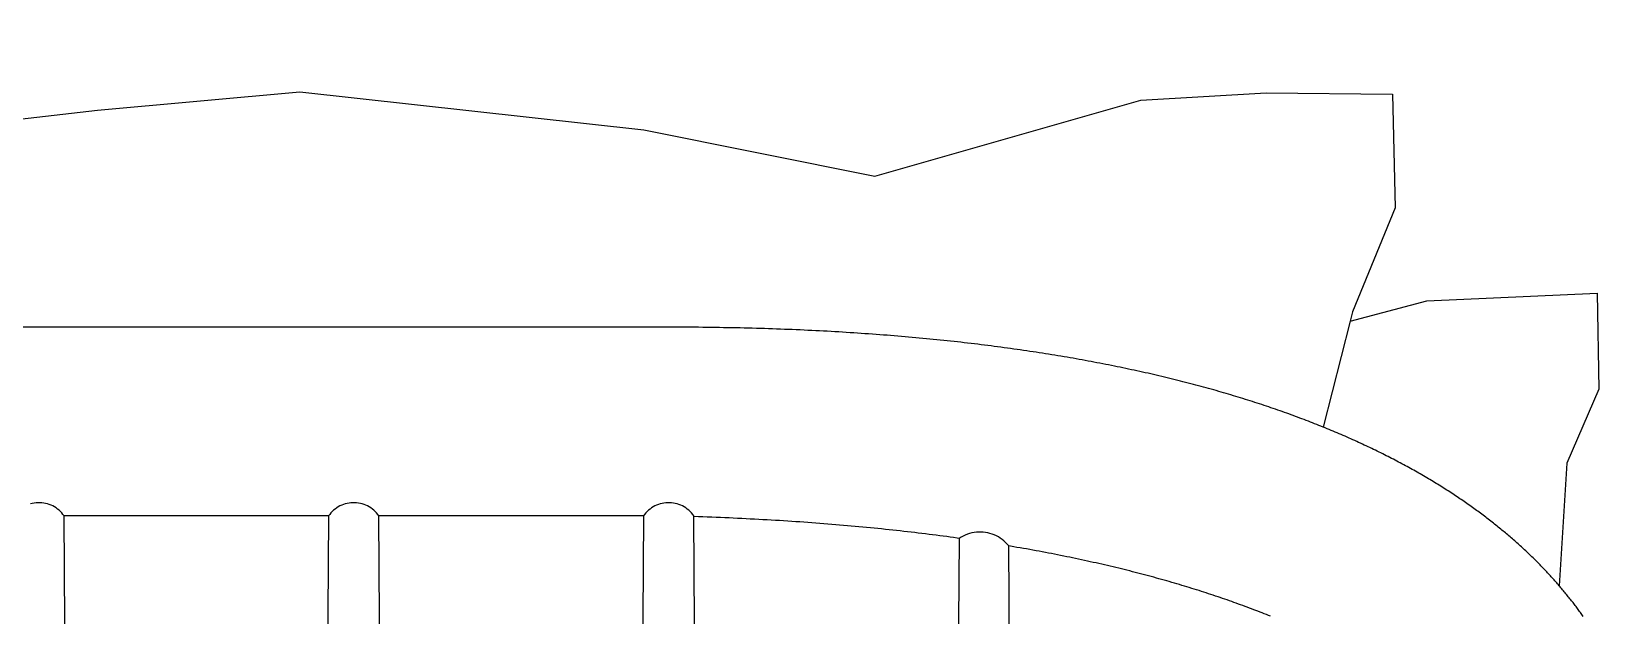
# Model space of a CAD drawing. Header units: inches. Extents: x 0 to 7318, y 0 to 812.
# Drawn here: x 6916.7 to 7290, y 629.5 to 768.6 of the extents above; entities that cross this region are included whole.
import ezdxf

# ---------------------------------------------------------------- set-up
doc = ezdxf.new("R2010")
doc.units = ezdxf.units.IN
doc.header["$MEASUREMENT"] = 0

# ---------------------------------------------------------------- blocks, each defined once
blk = doc.blocks.new('SC2_BACK')
at = {"color": 7}
for points in [[(6537.11, 698.07, 0), (6535.81, 717.03, 0), (6524.84, 739.3, 0), (6525.28, 768.62, 0), (6586.44, 765.75, 0), (6640.11, 753.65, 0), (6698.22, 746.96, 0), (6759.55, 746, 0), (6781.73, 736.78, 0), (6804.53, 745.74, 0), (6824.36, 749.48, 0), (6879.86, 750.44, 0), (6905.53, 746.78, 0), (6932.41, 749.83, 0), (6980.6, 754.18, 0), (7062.55, 745.13, 0), (7117.53, 734.17, 0), (7180.95, 752.26, 0), (7210.79, 754, 0), (7240.89, 753.66, 0), (7241.5, 726.6, 0), (7231.3, 701.82, 0), (7230.79, 699.63, 0), (7224.31, 674.39, 0)], [(7230.79, 699.63, 0), (7249.08, 704.46, 0), (7289.62, 706.29, 0), (7289.97, 683.41, 0), (7282.4, 665.83, 0), (7280.57, 636.6, 0)], [(7068.46, 698.18, 0), (6505.7, 698.18, 0)], [(7069.48, 698.18, 0), (7068.46, 698.18, 0)], [(7070.5, 698.18, 0), (7069.48, 698.18, 0)], [(7071.52, 698.17, 0), (7070.5, 698.18, 0)], [(7072.54, 698.17, 0), (7071.52, 698.17, 0)], [(7073.55, 698.16, 0), (7072.54, 698.17, 0)], [(7074.56, 698.15, 0), (7073.55, 698.16, 0)], [(7075.57, 698.15, 0), (7074.56, 698.15, 0)], [(7076.57, 698.14, 0), (7075.57, 698.15, 0)], [(7077.57, 698.12, 0), (7076.57, 698.14, 0)], [(7078.57, 698.11, 0), (7077.57, 698.12, 0)], [(7079.56, 698.1, 0), (7078.57, 698.11, 0)], [(7080.56, 698.08, 0), (7079.56, 698.1, 0)], [(7081.54, 698.06, 0), (7080.56, 698.08, 0)], [(7082.53, 698.05, 0), (7081.54, 698.06, 0)], [(7083.51, 698.03, 0), (7082.53, 698.05, 0)], [(7084.49, 698.01, 0), (7083.51, 698.03, 0)], [(7085.47, 697.99, 0), (7084.49, 698.01, 0)], [(7086.44, 697.96, 0), (7085.47, 697.99, 0)], [(7087.41, 697.94, 0), (7086.44, 697.96, 0)], [(7088.38, 697.91, 0), (7087.41, 697.94, 0)], [(7089.35, 697.89, 0), (7088.38, 697.91, 0)], [(7090.31, 697.86, 0), (7089.35, 697.89, 0)], [(7091.27, 697.83, 0), (7090.31, 697.86, 0)], [(7092.23, 697.8, 0), (7091.27, 697.83, 0)], [(7093.18, 697.77, 0), (7092.23, 697.8, 0)], [(7094.13, 697.73, 0), (7093.18, 697.77, 0)], [(7095.08, 697.7, 0), (7094.13, 697.73, 0)], [(7096.02, 697.66, 0), (7095.08, 697.7, 0)], [(7096.96, 697.62, 0), (7096.02, 697.66, 0)], [(7097.9, 697.59, 0), (7096.96, 697.62, 0)], [(7098.84, 697.55, 0), (7097.9, 697.59, 0)], [(7099.77, 697.51, 0), (7098.84, 697.55, 0)], [(7100.7, 697.47, 0), (7099.77, 697.51, 0)], [(7101.63, 697.42, 0), (7100.7, 697.47, 0)], [(7102.56, 697.38, 0), (7101.63, 697.42, 0)], [(7103.48, 697.33, 0), (7102.56, 697.38, 0)], [(7104.4, 697.29, 0), (7103.48, 697.33, 0)], [(7105.31, 697.24, 0), (7104.4, 697.29, 0)], [(7106.23, 697.19, 0), (7105.31, 697.24, 0)], [(7107.14, 697.14, 0), (7106.23, 697.19, 0)], [(7108.04, 697.09, 0), (7107.14, 697.14, 0)], [(7108.95, 697.03, 0), (7108.04, 697.09, 0)], [(7109.85, 696.98, 0), (7108.95, 697.03, 0)], [(7110.75, 696.93, 0), (7109.85, 696.98, 0)], [(7111.65, 696.87, 0), (7110.75, 696.93, 0)], [(7112.54, 696.81, 0), (7111.65, 696.87, 0)], [(7113.43, 696.75, 0), (7112.54, 696.81, 0)], [(7114.32, 696.69, 0), (7113.43, 696.75, 0)], [(7115.2, 696.63, 0), (7114.32, 696.69, 0)], [(7116.09, 696.57, 0), (7115.2, 696.63, 0)], [(7116.97, 696.51, 0), (7116.09, 696.57, 0)], [(7117.84, 696.44, 0), (7116.97, 696.51, 0)], [(7118.72, 696.38, 0), (7117.84, 696.44, 0)], [(7119.59, 696.31, 0), (7118.72, 696.38, 0)], [(7120.46, 696.24, 0), (7119.59, 696.31, 0)], [(7121.32, 696.18, 0), (7120.46, 696.24, 0)], [(7122.18, 696.1, 0), (7121.32, 696.18, 0)], [(7123.05, 696.03, 0), (7122.18, 696.1, 0)], [(7123.9, 695.96, 0), (7123.05, 696.03, 0)], [(7124.76, 695.89, 0), (7123.9, 695.96, 0)], [(7125.61, 695.81, 0), (7124.76, 695.89, 0)], [(7126.46, 695.74, 0), (7125.61, 695.81, 0)], [(7127.3, 695.66, 0), (7126.46, 695.74, 0)], [(7128.15, 695.58, 0), (7127.3, 695.66, 0)], [(7128.99, 695.51, 0), (7128.15, 695.58, 0)], [(7129.83, 695.43, 0), (7128.99, 695.51, 0)], [(7130.66, 695.34, 0), (7129.83, 695.43, 0)], [(7131.49, 695.26, 0), (7130.66, 695.34, 0)], [(7132.32, 695.18, 0), (7131.49, 695.26, 0)], [(7133.15, 695.09, 0), (7132.32, 695.18, 0)], [(7133.98, 695.01, 0), (7133.15, 695.09, 0)], [(7134.8, 694.92, 0), (7133.98, 695.01, 0)], [(7135.62, 694.84, 0), (7134.8, 694.92, 0)], [(7136.43, 694.75, 0), (7135.62, 694.84, 0)], [(7137.25, 694.66, 0), (7136.43, 694.75, 0)], [(7138.06, 694.57, 0), (7137.25, 694.66, 0)], [(7138.87, 694.47, 0), (7138.06, 694.57, 0)], [(7139.67, 694.38, 0), (7138.87, 694.47, 0)], [(7140.48, 694.29, 0), (7139.67, 694.38, 0)], [(7141.28, 694.19, 0), (7140.48, 694.29, 0)], [(7142.07, 694.1, 0), (7141.28, 694.19, 0)], [(7142.87, 694, 0), (7142.07, 694.1, 0)], [(7143.66, 693.9, 0), (7142.87, 694, 0)], [(7144.45, 693.8, 0), (7143.66, 693.9, 0)], [(7145.24, 693.7, 0), (7144.45, 693.8, 0)], [(7146.02, 693.6, 0), (7145.24, 693.7, 0)], [(7146.81, 693.5, 0), (7146.02, 693.6, 0)], [(7147.59, 693.4, 0), (7146.81, 693.5, 0)], [(7148.36, 693.29, 0), (7147.59, 693.4, 0)], [(7149.14, 693.19, 0), (7148.36, 693.29, 0)], [(7149.91, 693.08, 0), (7149.14, 693.19, 0)], [(7150.68, 692.97, 0), (7149.91, 693.08, 0)], [(7151.44, 692.87, 0), (7150.68, 692.97, 0)], [(7152.21, 692.76, 0), (7151.44, 692.87, 0)], [(7152.97, 692.65, 0), (7152.21, 692.76, 0)], [(7153.73, 692.54, 0), (7152.97, 692.65, 0)], [(7154.48, 692.42, 0), (7153.73, 692.54, 0)], [(7155.24, 692.31, 0), (7154.48, 692.42, 0)], [(7155.99, 692.2, 0), (7155.24, 692.31, 0)], [(7156.73, 692.08, 0), (7155.99, 692.2, 0)], [(7157.48, 691.97, 0), (7156.73, 692.08, 0)], [(7158.22, 691.85, 0), (7157.48, 691.97, 0)], [(7158.96, 691.73, 0), (7158.22, 691.85, 0)], [(7159.7, 691.61, 0), (7158.96, 691.73, 0)], [(7160.44, 691.49, 0), (7159.7, 691.61, 0)], [(7161.17, 691.37, 0), (7160.44, 691.49, 0)], [(7161.9, 691.25, 0), (7161.17, 691.37, 0)], [(7162.63, 691.13, 0), (7161.9, 691.25, 0)], [(7163.35, 691.01, 0), (7162.63, 691.13, 0)], [(7164.07, 690.88, 0), (7163.35, 691.01, 0)], [(7164.79, 690.76, 0), (7164.07, 690.88, 0)], [(7165.51, 690.63, 0), (7164.79, 690.76, 0)], [(7166.23, 690.5, 0), (7165.51, 690.63, 0)], [(7166.94, 690.37, 0), (7166.23, 690.5, 0)], [(7167.65, 690.25, 0), (7166.94, 690.37, 0)], [(7168.36, 690.12, 0), (7167.65, 690.25, 0)], [(7169.06, 689.98, 0), (7168.36, 690.12, 0)], [(7169.76, 689.85, 0), (7169.06, 689.98, 0)], [(7170.46, 689.72, 0), (7169.76, 689.85, 0)], [(7171.16, 689.59, 0), (7170.46, 689.72, 0)], [(7171.86, 689.45, 0), (7171.16, 689.59, 0)], [(7172.55, 689.32, 0), (7171.86, 689.45, 0)], [(7173.24, 689.18, 0), (7172.55, 689.32, 0)], [(7173.93, 689.04, 0), (7173.24, 689.18, 0)], [(7174.61, 688.91, 0), (7173.93, 689.04, 0)], [(7175.29, 688.77, 0), (7174.61, 688.91, 0)], [(7175.98, 688.63, 0), (7175.29, 688.77, 0)], [(7176.65, 688.49, 0), (7175.98, 688.63, 0)], [(7177.33, 688.35, 0), (7176.65, 688.49, 0)], [(7178, 688.2, 0), (7177.33, 688.35, 0)], [(7178.67, 688.06, 0), (7178, 688.2, 0)], [(7179.34, 687.92, 0), (7178.67, 688.06, 0)], [(7180, 687.77, 0), (7179.34, 687.92, 0)], [(7180.67, 687.63, 0), (7180, 687.77, 0)], [(7181.33, 687.48, 0), (7180.67, 687.63, 0)], [(7181.99, 687.33, 0), (7181.33, 687.48, 0)], [(7182.64, 687.19, 0), (7181.99, 687.33, 0)], [(7183.3, 687.04, 0), (7182.64, 687.19, 0)], [(7183.95, 686.89, 0), (7183.3, 687.04, 0)], [(7184.6, 686.74, 0), (7183.95, 686.89, 0)], [(7185.24, 686.59, 0), (7184.6, 686.74, 0)], [(7185.89, 686.43, 0), (7185.24, 686.59, 0)], [(7186.53, 686.28, 0), (7185.89, 686.43, 0)], [(7187.17, 686.13, 0), (7186.53, 686.28, 0)], [(7187.8, 685.97, 0), (7187.17, 686.13, 0)], [(7188.44, 685.82, 0), (7187.8, 685.97, 0)], [(7189.07, 685.66, 0), (7188.44, 685.82, 0)], [(7189.7, 685.5, 0), (7189.07, 685.66, 0)], [(7190.33, 685.35, 0), (7189.7, 685.5, 0)], [(7190.95, 685.19, 0), (7190.33, 685.35, 0)], [(7191.57, 685.03, 0), (7190.95, 685.19, 0)], [(7192.19, 684.87, 0), (7191.57, 685.03, 0)], [(7192.81, 684.71, 0), (7192.19, 684.87, 0)], [(7193.43, 684.55, 0), (7192.81, 684.71, 0)], [(7194.04, 684.39, 0), (7193.43, 684.55, 0)], [(7194.65, 684.22, 0), (7194.04, 684.39, 0)], [(7195.26, 684.06, 0), (7194.65, 684.22, 0)], [(7195.87, 683.89, 0), (7195.26, 684.06, 0)], [(7196.47, 683.73, 0), (7195.87, 683.89, 0)], [(7197.07, 683.56, 0), (7196.47, 683.73, 0)], [(7197.67, 683.4, 0), (7197.07, 683.56, 0)], [(7198.27, 683.23, 0), (7197.67, 683.4, 0)], [(7198.86, 683.06, 0), (7198.27, 683.23, 0)], [(7199.46, 682.89, 0), (7198.86, 683.06, 0)], [(7200.05, 682.72, 0), (7199.46, 682.89, 0)], [(7200.63, 682.55, 0), (7200.05, 682.72, 0)], [(7201.22, 682.38, 0), (7200.63, 682.55, 0)], [(7201.8, 682.21, 0), (7201.22, 682.38, 0)], [(7202.38, 682.04, 0), (7201.8, 682.21, 0)], [(7202.96, 681.86, 0), (7202.38, 682.04, 0)], [(7203.54, 681.69, 0), (7202.96, 681.86, 0)], [(7204.11, 681.51, 0), (7203.54, 681.69, 0)], [(7204.68, 681.34, 0), (7204.11, 681.51, 0)], [(7205.25, 681.16, 0), (7204.68, 681.34, 0)], [(7205.82, 680.99, 0), (7205.25, 681.16, 0)], [(7206.39, 680.81, 0), (7205.82, 680.99, 0)], [(7206.95, 680.63, 0), (7206.39, 680.81, 0)], [(7207.51, 680.45, 0), (7206.95, 680.63, 0)], [(7208.07, 680.27, 0), (7207.51, 680.45, 0)], [(7208.63, 680.09, 0), (7208.07, 680.27, 0)], [(7209.18, 679.91, 0), (7208.63, 680.09, 0)], [(7209.73, 679.73, 0), (7209.18, 679.91, 0)], [(7210.28, 679.55, 0), (7209.73, 679.73, 0)], [(7210.83, 679.37, 0), (7210.28, 679.55, 0)], [(7211.37, 679.18, 0), (7210.83, 679.37, 0)], [(7211.92, 679, 0), (7211.37, 679.18, 0)], [(7212.46, 678.82, 0), (7211.92, 679, 0)], [(7213, 678.63, 0), (7212.46, 678.82, 0)], [(7213.53, 678.44, 0), (7213, 678.63, 0)], [(7214.07, 678.26, 0), (7213.53, 678.44, 0)], [(7214.6, 678.07, 0), (7214.07, 678.26, 0)], [(7215.13, 677.88, 0), (7214.6, 678.07, 0)], [(7215.66, 677.7, 0), (7215.13, 677.88, 0)], [(7216.18, 677.51, 0), (7215.66, 677.7, 0)], [(7216.71, 677.32, 0), (7216.18, 677.51, 0)], [(7217.23, 677.13, 0), (7216.71, 677.32, 0)], [(7217.75, 676.94, 0), (7217.23, 677.13, 0)], [(7218.26, 676.75, 0), (7217.75, 676.94, 0)], [(7218.78, 676.55, 0), (7218.26, 676.75, 0)], [(7219.29, 676.36, 0), (7218.78, 676.55, 0)], [(7219.8, 676.17, 0), (7219.29, 676.36, 0)], [(7220.31, 675.97, 0), (7219.8, 676.17, 0)], [(7220.82, 675.78, 0), (7220.31, 675.97, 0)], [(7221.32, 675.59, 0), (7220.82, 675.78, 0)], [(7221.82, 675.39, 0), (7221.32, 675.59, 0)], [(7222.32, 675.19, 0), (7221.82, 675.39, 0)], [(7222.82, 675, 0), (7222.32, 675.19, 0)], [(7223.32, 674.8, 0), (7222.82, 675, 0)], [(7223.81, 674.6, 0), (7223.32, 674.8, 0)], [(7224.31, 674.39, 0), (7223.81, 674.6, 0)], [(7224.79, 674.21, 0), (7224.31, 674.39, 0)], [(7225.28, 674.01, 0), (7224.79, 674.21, 0)], [(7225.76, 673.81, 0), (7225.28, 674.01, 0)], [(7226.25, 673.61, 0), (7225.76, 673.81, 0)], [(7226.73, 673.41, 0), (7226.25, 673.61, 0)], [(7227.21, 673.2, 0), (7226.73, 673.41, 0)], [(7227.69, 673, 0), (7227.21, 673.2, 0)], [(7228.16, 672.8, 0), (7227.69, 673, 0)], [(7228.63, 672.6, 0), (7228.16, 672.8, 0)], [(7229.11, 672.39, 0), (7228.63, 672.6, 0)], [(7229.57, 672.19, 0), (7229.11, 672.39, 0)], [(7230.04, 671.99, 0), (7229.57, 672.19, 0)], [(7230.51, 671.78, 0), (7230.04, 671.99, 0)], [(7230.97, 671.58, 0), (7230.51, 671.78, 0)], [(7231.43, 671.37, 0), (7230.97, 671.58, 0)], [(7231.89, 671.16, 0), (7231.43, 671.37, 0)], [(7232.35, 670.96, 0), (7231.89, 671.16, 0)], [(7232.8, 670.75, 0), (7232.35, 670.96, 0)], [(7233.25, 670.54, 0), (7232.8, 670.75, 0)], [(7233.7, 670.33, 0), (7233.25, 670.54, 0)], [(7234.15, 670.12, 0), (7233.7, 670.33, 0)], [(7234.6, 669.92, 0), (7234.15, 670.12, 0)], [(7235.04, 669.71, 0), (7234.6, 669.92, 0)], [(7235.49, 669.5, 0), (7235.04, 669.71, 0)], [(7235.93, 669.28, 0), (7235.49, 669.5, 0)], [(7236.37, 669.07, 0), (7235.93, 669.28, 0)], [(7236.8, 668.86, 0), (7236.37, 669.07, 0)], [(7237.24, 668.65, 0), (7236.8, 668.86, 0)], [(7237.67, 668.44, 0), (7237.24, 668.65, 0)], [(7238.1, 668.22, 0), (7237.67, 668.44, 0)], [(7238.53, 668.01, 0), (7238.1, 668.22, 0)], [(7238.96, 667.8, 0), (7238.53, 668.01, 0)], [(7239.38, 667.58, 0), (7238.96, 667.8, 0)], [(7239.81, 667.37, 0), (7239.38, 667.58, 0)], [(7240.23, 667.15, 0), (7239.81, 667.37, 0)], [(7240.65, 666.94, 0), (7240.23, 667.15, 0)], [(7241.07, 666.72, 0), (7240.65, 666.94, 0)], [(7241.48, 666.51, 0), (7241.07, 666.72, 0)], [(7241.9, 666.29, 0), (7241.48, 666.51, 0)], [(7242.31, 666.07, 0), (7241.9, 666.29, 0)], [(7242.72, 665.86, 0), (7242.31, 666.07, 0)], [(7243.12, 665.64, 0), (7242.72, 665.86, 0)], [(7243.53, 665.42, 0), (7243.12, 665.64, 0)], [(7243.93, 665.2, 0), (7243.53, 665.42, 0)], [(7244.34, 664.98, 0), (7243.93, 665.2, 0)], [(7244.74, 664.76, 0), (7244.34, 664.98, 0)], [(7245.14, 664.54, 0), (7244.74, 664.76, 0)], [(7245.53, 664.32, 0), (7245.14, 664.54, 0)], [(7245.93, 664.1, 0), (7245.53, 664.32, 0)], [(7246.32, 663.88, 0), (7245.93, 664.1, 0)], [(7246.71, 663.66, 0), (7246.32, 663.88, 0)], [(7247.1, 663.44, 0), (7246.71, 663.66, 0)], [(7247.49, 663.22, 0), (7247.1, 663.44, 0)], [(7247.87, 662.99, 0), (7247.49, 663.22, 0)], [(7248.25, 662.77, 0), (7247.87, 662.99, 0)], [(7248.64, 662.55, 0), (7248.25, 662.77, 0)], [(7249.02, 662.33, 0), (7248.64, 662.55, 0)], [(7249.4, 662.1, 0), (7249.02, 662.33, 0)], [(7249.77, 661.88, 0), (7249.4, 662.1, 0)], [(7250.15, 661.65, 0), (7249.77, 661.88, 0)], [(7250.52, 661.43, 0), (7250.15, 661.65, 0)], [(7250.89, 661.21, 0), (7250.52, 661.43, 0)], [(7251.26, 660.98, 0), (7250.89, 661.21, 0)], [(7251.62, 660.76, 0), (7251.26, 660.98, 0)], [(7251.99, 660.53, 0), (7251.62, 660.76, 0)], [(7252.35, 660.3, 0), (7251.99, 660.53, 0)], [(7252.72, 660.08, 0), (7252.35, 660.3, 0)], [(7253.07, 659.85, 0), (7252.72, 660.08, 0)], [(7253.43, 659.62, 0), (7253.07, 659.85, 0)], [(7253.79, 659.4, 0), (7253.43, 659.62, 0)], [(7254.14, 659.17, 0), (7253.79, 659.4, 0)], [(7254.5, 658.94, 0), (7254.14, 659.17, 0)], [(7254.85, 658.71, 0), (7254.5, 658.94, 0)], [(7255.2, 658.48, 0), (7254.85, 658.71, 0)], [(7255.54, 658.26, 0), (7255.2, 658.48, 0)], [(7255.89, 658.03, 0), (7255.54, 658.26, 0)], [(7256.23, 657.8, 0), (7255.89, 658.03, 0)], [(7256.58, 657.57, 0), (7256.23, 657.8, 0)], [(7256.92, 657.34, 0), (7256.58, 657.57, 0)], [(7257.25, 657.11, 0), (7256.92, 657.34, 0)], [(7257.59, 656.88, 0), (7257.25, 657.11, 0)], [(6916.88, 656.22, 0), (6916.43, 656.11, 0)], [(6917.32, 656.31, 0), (6916.88, 656.22, 0)], [(6917.78, 656.36, 0), (6917.32, 656.31, 0)], [(6918.23, 656.39, 0), (6917.78, 656.36, 0)], [(6918.68, 656.39, 0), (6918.23, 656.39, 0)], [(6919.14, 656.36, 0), (6918.68, 656.39, 0)], [(6919.59, 656.31, 0), (6919.14, 656.36, 0)], [(6920.04, 656.22, 0), (6919.59, 656.31, 0)], [(6920.48, 656.11, 0), (6920.04, 656.22, 0)], [(6920.91, 655.97, 0), (6920.48, 656.11, 0)], [(6921.34, 655.8, 0), (6920.91, 655.97, 0)], [(6921.75, 655.61, 0), (6921.34, 655.8, 0)], [(6922.15, 655.39, 0), (6921.75, 655.61, 0)], [(6922.53, 655.14, 0), (6922.15, 655.39, 0)], [(6922.9, 654.88, 0), (6922.53, 655.14, 0)], [(6923.25, 654.59, 0), (6922.9, 654.88, 0)], [(6923.58, 654.28, 0), (6923.25, 654.59, 0)], [(6923.9, 653.94, 0), (6923.58, 654.28, 0)], [(6924.19, 653.6, 0), (6923.9, 653.94, 0)], [(6924.46, 653.23, 0), (6924.19, 653.6, 0)], [(6987.73, 653.6, 0), (6987.46, 653.23, 0)], [(6988.02, 653.95, 0), (6987.73, 653.6, 0)], [(6988.33, 654.28, 0), (6988.02, 653.95, 0)], [(6988.66, 654.59, 0), (6988.33, 654.28, 0)], [(6989.01, 654.88, 0), (6988.66, 654.59, 0)], [(6989.38, 655.14, 0), (6989.01, 654.88, 0)], [(6989.77, 655.39, 0), (6989.38, 655.14, 0)], [(6990.17, 655.61, 0), (6989.77, 655.39, 0)], [(6990.58, 655.8, 0), (6990.17, 655.61, 0)], [(6991, 655.97, 0), (6990.58, 655.8, 0)], [(6991.43, 656.11, 0), (6991, 655.97, 0)], [(6991.88, 656.22, 0), (6991.43, 656.11, 0)], [(6992.32, 656.31, 0), (6991.88, 656.22, 0)], [(6992.78, 656.36, 0), (6992.32, 656.31, 0)], [(6993.23, 656.39, 0), (6992.78, 656.36, 0)], [(6993.68, 656.39, 0), (6993.23, 656.39, 0)], [(6994.14, 656.36, 0), (6993.68, 656.39, 0)], [(6994.59, 656.31, 0), (6994.14, 656.36, 0)], [(6995.04, 656.22, 0), (6994.59, 656.31, 0)], [(6995.48, 656.11, 0), (6995.04, 656.22, 0)], [(6995.91, 655.97, 0), (6995.48, 656.11, 0)], [(6996.34, 655.8, 0), (6995.91, 655.97, 0)], [(6996.75, 655.61, 0), (6996.34, 655.8, 0)], [(6997.15, 655.39, 0), (6996.75, 655.61, 0)], [(6997.53, 655.14, 0), (6997.15, 655.39, 0)], [(6997.9, 654.88, 0), (6997.53, 655.14, 0)], [(6998.25, 654.59, 0), (6997.9, 654.88, 0)], [(6998.58, 654.28, 0), (6998.25, 654.59, 0)], [(6998.9, 653.94, 0), (6998.58, 654.28, 0)], [(6999.19, 653.6, 0), (6998.9, 653.94, 0)], [(6999.46, 653.23, 0), (6999.19, 653.6, 0)], [(7062.73, 653.6, 0), (7062.46, 653.23, 0)], [(7063.02, 653.95, 0), (7062.73, 653.6, 0)], [(7063.33, 654.28, 0), (7063.02, 653.95, 0)], [(7063.66, 654.59, 0), (7063.33, 654.28, 0)], [(7064.01, 654.88, 0), (7063.66, 654.59, 0)], [(7064.38, 655.14, 0), (7064.01, 654.88, 0)], [(7064.77, 655.39, 0), (7064.38, 655.14, 0)], [(7065.17, 655.61, 0), (7064.77, 655.39, 0)], [(7065.58, 655.8, 0), (7065.17, 655.61, 0)], [(7066, 655.97, 0), (7065.58, 655.8, 0)], [(7066.43, 656.11, 0), (7066, 655.97, 0)], [(7066.88, 656.22, 0), (7066.43, 656.11, 0)], [(7067.32, 656.31, 0), (7066.88, 656.22, 0)], [(7067.78, 656.36, 0), (7067.32, 656.31, 0)], [(7068.23, 656.39, 0), (7067.78, 656.36, 0)], [(7068.68, 656.39, 0), (7068.23, 656.39, 0)], [(7069.14, 656.36, 0), (7068.68, 656.39, 0)], [(7069.59, 656.31, 0), (7069.14, 656.36, 0)], [(7070.04, 656.22, 0), (7069.59, 656.31, 0)], [(7070.48, 656.11, 0), (7070.04, 656.22, 0)], [(7070.91, 655.97, 0), (7070.48, 656.11, 0)], [(7071.34, 655.8, 0), (7070.91, 655.97, 0)], [(7071.75, 655.61, 0), (7071.34, 655.8, 0)], [(7072.15, 655.39, 0), (7071.75, 655.61, 0)], [(7072.53, 655.14, 0), (7072.15, 655.39, 0)], [(7072.9, 654.88, 0), (7072.53, 655.14, 0)], [(7073.25, 654.59, 0), (7072.9, 654.88, 0)], [(7073.58, 654.28, 0), (7073.25, 654.59, 0)], [(7073.9, 653.94, 0), (7073.58, 654.28, 0)], [(7074.19, 653.6, 0), (7073.9, 653.94, 0)], [(7074.46, 653.23, 0), (7074.19, 653.6, 0)], [(7257.93, 656.65, 0), (7257.59, 656.88, 0)], [(7258.26, 656.42, 0), (7257.93, 656.65, 0)], [(7258.59, 656.19, 0), (7258.26, 656.42, 0)], [(7258.92, 655.96, 0), (7258.59, 656.19, 0)], [(7259.25, 655.72, 0), (7258.92, 655.96, 0)], [(7259.58, 655.49, 0), (7259.25, 655.72, 0)], [(7259.9, 655.26, 0), (7259.58, 655.49, 0)], [(7260.23, 655.03, 0), (7259.9, 655.26, 0)], [(7260.55, 654.8, 0), (7260.23, 655.03, 0)], [(7260.87, 654.56, 0), (7260.55, 654.8, 0)], [(7261.19, 654.33, 0), (7260.87, 654.56, 0)], [(7261.5, 654.1, 0), (7261.19, 654.33, 0)], [(7261.82, 653.87, 0), (7261.5, 654.1, 0)], [(7262.13, 653.63, 0), (7261.82, 653.87, 0)], [(7262.44, 653.4, 0), (7262.13, 653.63, 0)], [(7262.75, 653.17, 0), (7262.44, 653.4, 0)], [(6927.46, 253.24, 0), (6926.07, 397.81, 0), (6924.46, 653.23, 0)], [(6987.46, 653.23, 0), (6924.46, 653.23, 0)], [(6987.46, 653.23, 0), (6985.72, 397.79, 0), (6984.46, 253.24, 0)], [(7002.46, 253.24, 0), (7001.07, 397.81, 0), (6999.46, 653.23, 0)], [(7062.46, 653.23, 0), (6999.46, 653.23, 0)], [(7062.46, 653.23, 0), (7060.8, 397.78, 0), (7059.46, 253.24, 0)], [(7077.46, 253.24, 0), (7076.01, 397.86, 0), (7074.46, 653.23, 0)], [(7074.52, 653.06, 0), (7074.46, 653.06, 0)], [(7075.57, 653.02, 0), (7074.52, 653.06, 0)], [(7076.62, 652.98, 0), (7075.57, 653.02, 0)], [(7077.66, 652.95, 0), (7076.62, 652.98, 0)], [(7078.71, 652.91, 0), (7077.66, 652.95, 0)], [(7079.74, 652.87, 0), (7078.71, 652.91, 0)], [(7080.77, 652.83, 0), (7079.74, 652.87, 0)], [(7081.8, 652.78, 0), (7080.77, 652.83, 0)], [(7082.83, 652.74, 0), (7081.8, 652.78, 0)], [(7083.85, 652.69, 0), (7082.83, 652.74, 0)], [(7084.87, 652.65, 0), (7083.85, 652.69, 0)], [(7085.89, 652.6, 0), (7084.87, 652.65, 0)], [(7086.9, 652.55, 0), (7085.89, 652.6, 0)], [(7087.9, 652.5, 0), (7086.9, 652.55, 0)], [(7088.91, 652.45, 0), (7087.9, 652.5, 0)], [(7089.91, 652.39, 0), (7088.91, 652.45, 0)], [(7090.91, 652.34, 0), (7089.91, 652.39, 0)], [(7091.9, 652.28, 0), (7090.91, 652.34, 0)], [(7092.89, 652.22, 0), (7091.9, 652.28, 0)], [(7093.87, 652.17, 0), (7092.89, 652.22, 0)], [(7094.86, 652.11, 0), (7093.87, 652.17, 0)], [(7095.84, 652.05, 0), (7094.86, 652.11, 0)], [(7096.81, 651.98, 0), (7095.84, 652.05, 0)], [(7097.78, 651.92, 0), (7096.81, 651.98, 0)], [(7098.75, 651.86, 0), (7097.78, 651.92, 0)], [(7099.72, 651.79, 0), (7098.75, 651.86, 0)], [(7100.68, 651.72, 0), (7099.72, 651.79, 0)], [(7101.64, 651.65, 0), (7100.68, 651.72, 0)], [(7102.59, 651.59, 0), (7101.64, 651.65, 0)], [(7103.54, 651.51, 0), (7102.59, 651.59, 0)], [(7104.49, 651.44, 0), (7103.54, 651.51, 0)], [(7105.43, 651.37, 0), (7104.49, 651.44, 0)], [(7106.37, 651.29, 0), (7105.43, 651.37, 0)], [(7107.31, 651.22, 0), (7106.37, 651.29, 0)], [(7108.24, 651.14, 0), (7107.31, 651.22, 0)], [(7109.18, 651.06, 0), (7108.24, 651.14, 0)], [(7110.1, 650.98, 0), (7109.18, 651.06, 0)], [(7111.03, 650.9, 0), (7110.1, 650.98, 0)], [(7111.95, 650.82, 0), (7111.03, 650.9, 0)], [(7112.86, 650.74, 0), (7111.95, 650.82, 0)], [(7113.77, 650.66, 0), (7112.86, 650.74, 0)], [(7114.68, 650.57, 0), (7113.77, 650.66, 0)], [(7115.59, 650.48, 0), (7114.68, 650.57, 0)], [(7116.49, 650.4, 0), (7115.59, 650.48, 0)], [(7117.39, 650.31, 0), (7116.49, 650.4, 0)], [(7118.29, 650.22, 0), (7117.39, 650.31, 0)], [(7119.18, 650.13, 0), (7118.29, 650.22, 0)], [(7120.07, 650.04, 0), (7119.18, 650.13, 0)], [(7120.96, 649.94, 0), (7120.07, 650.04, 0)], [(7121.84, 649.85, 0), (7120.96, 649.94, 0)], [(7122.72, 649.75, 0), (7121.84, 649.85, 0)], [(7123.59, 649.66, 0), (7122.72, 649.75, 0)], [(7124.47, 649.56, 0), (7123.59, 649.66, 0)], [(7263.06, 652.93, 0), (7262.75, 653.17, 0)], [(7263.37, 652.7, 0), (7263.06, 652.93, 0)], [(7263.67, 652.47, 0), (7263.37, 652.7, 0)], [(7263.98, 652.23, 0), (7263.67, 652.47, 0)], [(7264.28, 652, 0), (7263.98, 652.23, 0)], [(7264.58, 651.76, 0), (7264.28, 652, 0)], [(7264.88, 651.53, 0), (7264.58, 651.76, 0)], [(7265.17, 651.29, 0), (7264.88, 651.53, 0)], [(7265.47, 651.06, 0), (7265.17, 651.29, 0)], [(7265.76, 650.82, 0), (7265.47, 651.06, 0)], [(7266.05, 650.59, 0), (7265.76, 650.82, 0)], [(7266.34, 650.35, 0), (7266.05, 650.59, 0)], [(7266.63, 650.12, 0), (7266.34, 650.35, 0)], [(7266.92, 649.88, 0), (7266.63, 650.12, 0)], [(7267.21, 649.64, 0), (7266.92, 649.88, 0)], [(7267.49, 649.41, 0), (7267.21, 649.64, 0)], [(7125.34, 649.46, 0), (7124.47, 649.56, 0)], [(7126.2, 649.36, 0), (7125.34, 649.46, 0)], [(7127.07, 649.26, 0), (7126.2, 649.36, 0)], [(7127.92, 649.16, 0), (7127.07, 649.26, 0)], [(7128.78, 649.06, 0), (7127.92, 649.16, 0)], [(7129.63, 648.95, 0), (7128.78, 649.06, 0)], [(7130.48, 648.85, 0), (7129.63, 648.95, 0)], [(7131.33, 648.74, 0), (7130.48, 648.85, 0)], [(7132.17, 648.63, 0), (7131.33, 648.74, 0)], [(7133.01, 648.52, 0), (7132.17, 648.63, 0)], [(7133.85, 648.42, 0), (7133.01, 648.52, 0)], [(7134.68, 648.31, 0), (7133.85, 648.42, 0)], [(7137.68, 647.89, 0), (7135.66, 397.92, 0), (7134.46, 253.24, 0)], [(7135.51, 648.19, 0), (7134.68, 648.31, 0)], [(7136.33, 648.08, 0), (7135.51, 648.19, 0)], [(7137.16, 647.97, 0), (7136.33, 648.08, 0)], [(7137.68, 647.89, 0), (7137.16, 647.97, 0)], [(7138.14, 648.19, 0), (7137.68, 647.89, 0)], [(7138.62, 648.45, 0), (7138.14, 648.19, 0)], [(7139.11, 648.68, 0), (7138.62, 648.45, 0)], [(7139.62, 648.88, 0), (7139.11, 648.68, 0)], [(7140.14, 649.05, 0), (7139.62, 648.88, 0)], [(7140.67, 649.19, 0), (7140.14, 649.05, 0)], [(7141.2, 649.29, 0), (7140.67, 649.19, 0)], [(7141.74, 649.36, 0), (7141.2, 649.29, 0)], [(7142.29, 649.4, 0), (7141.74, 649.36, 0)], [(7142.83, 649.4, 0), (7142.29, 649.4, 0)], [(7143.38, 649.37, 0), (7142.83, 649.4, 0)], [(7143.92, 649.3, 0), (7143.38, 649.37, 0)], [(7144.46, 649.2, 0), (7143.92, 649.3, 0)], [(7144.99, 649.07, 0), (7144.46, 649.2, 0)], [(7145.51, 648.9, 0), (7144.99, 649.07, 0)], [(7146.02, 648.71, 0), (7145.51, 648.9, 0)], [(7146.51, 648.48, 0), (7146.02, 648.71, 0)], [(7146.99, 648.22, 0), (7146.51, 648.48, 0)], [(7147.45, 647.93, 0), (7146.99, 648.22, 0)], [(7147.9, 647.61, 0), (7147.45, 647.93, 0)], [(7148.32, 647.27, 0), (7147.9, 647.61, 0)], [(7148.72, 646.9, 0), (7148.32, 647.27, 0)], [(7149.1, 646.51, 0), (7148.72, 646.9, 0)], [(7149.45, 646.09, 0), (7149.1, 646.51, 0)], [(7149.89, 646.02, 0), (7149.45, 646.09, 0)], [(7152.46, 253.24, 0), (7151.09, 397.91, 0), (7149.45, 646.09, 0)], [(7150.66, 645.89, 0), (7149.89, 646.02, 0)], [(7151.42, 645.75, 0), (7150.66, 645.89, 0)], [(7267.77, 649.17, 0), (7267.49, 649.41, 0)], [(7268.05, 648.94, 0), (7267.77, 649.17, 0)], [(7268.33, 648.7, 0), (7268.05, 648.94, 0)], [(7268.61, 648.46, 0), (7268.33, 648.7, 0)], [(7268.89, 648.23, 0), (7268.61, 648.46, 0)], [(7269.16, 647.99, 0), (7268.89, 648.23, 0)], [(7269.43, 647.76, 0), (7269.16, 647.99, 0)], [(7269.7, 647.52, 0), (7269.43, 647.76, 0)], [(7269.97, 647.28, 0), (7269.7, 647.52, 0)], [(7270.24, 647.04, 0), (7269.97, 647.28, 0)], [(7270.51, 646.81, 0), (7270.24, 647.04, 0)], [(7270.77, 646.57, 0), (7270.51, 646.81, 0)], [(7271.04, 646.33, 0), (7270.77, 646.57, 0)], [(7271.3, 646.1, 0), (7271.04, 646.33, 0)], [(7271.56, 645.86, 0), (7271.3, 646.1, 0)], [(7271.82, 645.62, 0), (7271.56, 645.86, 0)], [(7152.19, 645.62, 0), (7151.42, 645.75, 0)], [(7152.95, 645.49, 0), (7152.19, 645.62, 0)], [(7153.7, 645.36, 0), (7152.95, 645.49, 0)], [(7154.46, 645.22, 0), (7153.7, 645.36, 0)], [(7155.21, 645.08, 0), (7154.46, 645.22, 0)], [(7155.95, 644.95, 0), (7155.21, 645.08, 0)], [(7156.7, 644.81, 0), (7155.95, 644.95, 0)], [(7157.44, 644.67, 0), (7156.7, 644.81, 0)], [(7158.18, 644.53, 0), (7157.44, 644.67, 0)], [(7158.91, 644.39, 0), (7158.18, 644.53, 0)], [(7159.64, 644.25, 0), (7158.91, 644.39, 0)], [(7160.37, 644.11, 0), (7159.64, 644.25, 0)], [(7161.1, 643.97, 0), (7160.37, 644.11, 0)], [(7161.82, 643.82, 0), (7161.1, 643.97, 0)], [(7162.54, 643.68, 0), (7161.82, 643.82, 0)], [(7163.26, 643.53, 0), (7162.54, 643.68, 0)], [(7163.97, 643.39, 0), (7163.26, 643.53, 0)], [(7164.68, 643.24, 0), (7163.97, 643.39, 0)], [(7165.39, 643.09, 0), (7164.68, 643.24, 0)], [(7166.09, 642.94, 0), (7165.39, 643.09, 0)], [(7166.79, 642.79, 0), (7166.09, 642.94, 0)], [(7167.49, 642.64, 0), (7166.79, 642.79, 0)], [(7168.19, 642.49, 0), (7167.49, 642.64, 0)], [(7168.88, 642.34, 0), (7168.19, 642.49, 0)], [(7169.57, 642.18, 0), (7168.88, 642.34, 0)], [(7170.26, 642.03, 0), (7169.57, 642.18, 0)], [(7272.08, 645.38, 0), (7271.82, 645.62, 0)], [(7272.33, 645.15, 0), (7272.08, 645.38, 0)], [(7272.59, 644.91, 0), (7272.33, 645.15, 0)], [(7272.84, 644.67, 0), (7272.59, 644.91, 0)], [(7273.09, 644.43, 0), (7272.84, 644.67, 0)], [(7273.34, 644.2, 0), (7273.09, 644.43, 0)], [(7273.59, 643.96, 0), (7273.34, 644.2, 0)], [(7273.84, 643.72, 0), (7273.59, 643.96, 0)], [(7274.08, 643.48, 0), (7273.84, 643.72, 0)], [(7274.33, 643.25, 0), (7274.08, 643.48, 0)], [(7274.57, 643.01, 0), (7274.33, 643.25, 0)], [(7274.81, 642.77, 0), (7274.57, 643.01, 0)], [(7275.05, 642.53, 0), (7274.81, 642.77, 0)], [(7275.29, 642.29, 0), (7275.05, 642.53, 0)], [(7275.53, 642.06, 0), (7275.29, 642.29, 0)], [(7170.94, 641.87, 0), (7170.26, 642.03, 0)], [(7171.62, 641.72, 0), (7170.94, 641.87, 0)], [(7172.3, 641.56, 0), (7171.62, 641.72, 0)], [(7172.97, 641.41, 0), (7172.3, 641.56, 0)], [(7173.64, 641.25, 0), (7172.97, 641.41, 0)], [(7174.31, 641.09, 0), (7173.64, 641.25, 0)], [(7174.98, 640.93, 0), (7174.31, 641.09, 0)], [(7175.64, 640.77, 0), (7174.98, 640.93, 0)], [(7176.3, 640.61, 0), (7175.64, 640.77, 0)], [(7176.96, 640.45, 0), (7176.3, 640.61, 0)], [(7177.61, 640.28, 0), (7176.96, 640.45, 0)], [(7178.26, 640.12, 0), (7177.61, 640.28, 0)], [(7178.91, 639.96, 0), (7178.26, 640.12, 0)], [(7179.56, 639.79, 0), (7178.91, 639.96, 0)], [(7180.2, 639.63, 0), (7179.56, 639.79, 0)], [(7180.84, 639.46, 0), (7180.2, 639.63, 0)], [(7181.48, 639.29, 0), (7180.84, 639.46, 0)], [(7182.11, 639.13, 0), (7181.48, 639.29, 0)], [(7182.74, 638.96, 0), (7182.11, 639.13, 0)], [(7183.37, 638.79, 0), (7182.74, 638.96, 0)], [(7184, 638.62, 0), (7183.37, 638.79, 0)], [(7184.62, 638.45, 0), (7184, 638.62, 0)], [(7185.24, 638.28, 0), (7184.62, 638.45, 0)], [(7275.76, 641.82, 0), (7275.53, 642.06, 0)], [(7276, 641.58, 0), (7275.76, 641.82, 0)], [(7276.23, 641.34, 0), (7276, 641.58, 0)], [(7276.46, 641.1, 0), (7276.23, 641.34, 0)], [(7276.69, 640.87, 0), (7276.46, 641.1, 0)], [(7276.92, 640.63, 0), (7276.69, 640.87, 0)], [(7277.14, 640.39, 0), (7276.92, 640.63, 0)], [(7277.37, 640.15, 0), (7277.14, 640.39, 0)], [(7277.59, 639.92, 0), (7277.37, 640.15, 0)], [(7277.82, 639.68, 0), (7277.59, 639.92, 0)], [(7278.04, 639.44, 0), (7277.82, 639.68, 0)], [(7278.26, 639.2, 0), (7278.04, 639.44, 0)], [(7278.48, 638.97, 0), (7278.26, 639.2, 0)], [(7278.69, 638.73, 0), (7278.48, 638.97, 0)], [(7278.91, 638.49, 0), (7278.69, 638.73, 0)], [(7279.12, 638.25, 0), (7278.91, 638.49, 0)], [(7185.86, 638.1, 0), (7185.24, 638.28, 0)], [(7186.47, 637.93, 0), (7185.86, 638.1, 0)], [(7187.08, 637.76, 0), (7186.47, 637.93, 0)], [(7187.69, 637.58, 0), (7187.08, 637.76, 0)], [(7188.3, 637.41, 0), (7187.69, 637.58, 0)], [(7188.9, 637.23, 0), (7188.3, 637.41, 0)], [(7189.5, 637.06, 0), (7188.9, 637.23, 0)], [(7190.1, 636.88, 0), (7189.5, 637.06, 0)], [(7190.7, 636.7, 0), (7190.1, 636.88, 0)], [(7191.29, 636.53, 0), (7190.7, 636.7, 0)], [(7191.88, 636.35, 0), (7191.29, 636.53, 0)], [(7192.47, 636.17, 0), (7191.88, 636.35, 0)], [(7193.05, 635.99, 0), (7192.47, 636.17, 0)], [(7193.63, 635.81, 0), (7193.05, 635.99, 0)], [(7194.21, 635.63, 0), (7193.63, 635.81, 0)], [(7194.79, 635.44, 0), (7194.21, 635.63, 0)], [(7195.36, 635.26, 0), (7194.79, 635.44, 0)], [(7195.93, 635.08, 0), (7195.36, 635.26, 0)], [(7196.5, 634.89, 0), (7195.93, 635.08, 0)], [(7197.06, 634.71, 0), (7196.5, 634.89, 0)], [(7197.62, 634.53, 0), (7197.06, 634.71, 0)], [(7279.33, 638.02, 0), (7279.12, 638.25, 0)], [(7279.55, 637.78, 0), (7279.33, 638.02, 0)], [(7279.76, 637.54, 0), (7279.55, 637.78, 0)], [(7279.97, 637.3, 0), (7279.76, 637.54, 0)], [(7280.17, 637.07, 0), (7279.97, 637.3, 0)], [(7280.38, 636.83, 0), (7280.17, 637.07, 0)], [(7280.57, 636.6, 0), (7280.38, 636.83, 0)], [(7280.79, 636.36, 0), (7280.57, 636.6, 0)], [(7280.99, 636.12, 0), (7280.79, 636.36, 0)], [(7281.19, 635.88, 0), (7280.99, 636.12, 0)], [(7281.39, 635.65, 0), (7281.19, 635.88, 0)], [(7281.58, 635.41, 0), (7281.39, 635.65, 0)], [(7281.78, 635.17, 0), (7281.58, 635.41, 0)], [(7281.98, 634.94, 0), (7281.78, 635.17, 0)], [(7282.17, 634.7, 0), (7281.98, 634.94, 0)], [(7282.36, 634.47, 0), (7282.17, 634.7, 0)], [(7198.18, 634.34, 0), (7197.62, 634.53, 0)], [(7198.74, 634.15, 0), (7198.18, 634.34, 0)], [(7199.3, 633.97, 0), (7198.74, 634.15, 0)], [(7199.85, 633.78, 0), (7199.3, 633.97, 0)], [(7200.4, 633.59, 0), (7199.85, 633.78, 0)], [(7200.94, 633.4, 0), (7200.4, 633.59, 0)], [(7201.49, 633.22, 0), (7200.94, 633.4, 0)], [(7202.03, 633.03, 0), (7201.49, 633.22, 0)], [(7202.57, 632.84, 0), (7202.03, 633.03, 0)], [(7203.1, 632.65, 0), (7202.57, 632.84, 0)], [(7203.63, 632.46, 0), (7203.1, 632.65, 0)], [(7204.16, 632.26, 0), (7203.63, 632.46, 0)], [(7204.69, 632.07, 0), (7204.16, 632.26, 0)], [(7205.22, 631.88, 0), (7204.69, 632.07, 0)], [(7205.74, 631.69, 0), (7205.22, 631.88, 0)], [(7206.26, 631.49, 0), (7205.74, 631.69, 0)], [(7206.78, 631.3, 0), (7206.26, 631.49, 0)], [(7207.29, 631.1, 0), (7206.78, 631.3, 0)], [(7207.81, 630.91, 0), (7207.29, 631.1, 0)], [(7208.32, 630.71, 0), (7207.81, 630.91, 0)], [(7282.56, 634.23, 0), (7282.36, 634.47, 0)], [(7282.74, 633.99, 0), (7282.56, 634.23, 0)], [(7282.93, 633.76, 0), (7282.74, 633.99, 0)], [(7283.12, 633.52, 0), (7282.93, 633.76, 0)], [(7283.31, 633.29, 0), (7283.12, 633.52, 0)], [(7283.49, 633.05, 0), (7283.31, 633.29, 0)], [(7283.68, 632.82, 0), (7283.49, 633.05, 0)], [(7283.86, 632.58, 0), (7283.68, 632.82, 0)], [(7284.04, 632.35, 0), (7283.86, 632.58, 0)], [(7284.22, 632.11, 0), (7284.04, 632.35, 0)], [(7284.4, 631.88, 0), (7284.22, 632.11, 0)], [(7284.57, 631.64, 0), (7284.4, 631.88, 0)], [(7284.75, 631.41, 0), (7284.57, 631.64, 0)], [(7284.92, 631.18, 0), (7284.75, 631.41, 0)], [(7285.1, 630.94, 0), (7284.92, 631.18, 0)], [(7285.27, 630.71, 0), (7285.1, 630.94, 0)], [(7208.82, 630.52, 0), (7208.32, 630.71, 0)], [(7209.33, 630.32, 0), (7208.82, 630.52, 0)], [(7209.83, 630.12, 0), (7209.33, 630.32, 0)], [(7210.33, 629.93, 0), (7209.83, 630.12, 0)], [(7210.83, 629.73, 0), (7210.33, 629.93, 0)], [(7211.32, 629.53, 0), (7210.83, 629.73, 0)], [(7211.82, 629.33, 0), (7211.32, 629.53, 0)], [(7285.44, 630.47, 0), (7285.27, 630.71, 0)], [(7285.61, 630.24, 0), (7285.44, 630.47, 0)], [(7285.78, 630.01, 0), (7285.61, 630.24, 0)], [(7285.95, 629.78, 0), (7285.78, 630.01, 0)], [(7286.11, 629.54, 0), (7285.95, 629.78, 0)], [(7286.28, 629.31, 0), (7286.11, 629.54, 0)]]:
    blk.add_polyline3d(points, dxfattribs=at)

msp = doc.modelspace()

# ---------------------------------------------------------------- block references
msp.add_blockref('SC2_BACK', (0, 0))

doc.saveas('drawing.dxf')
